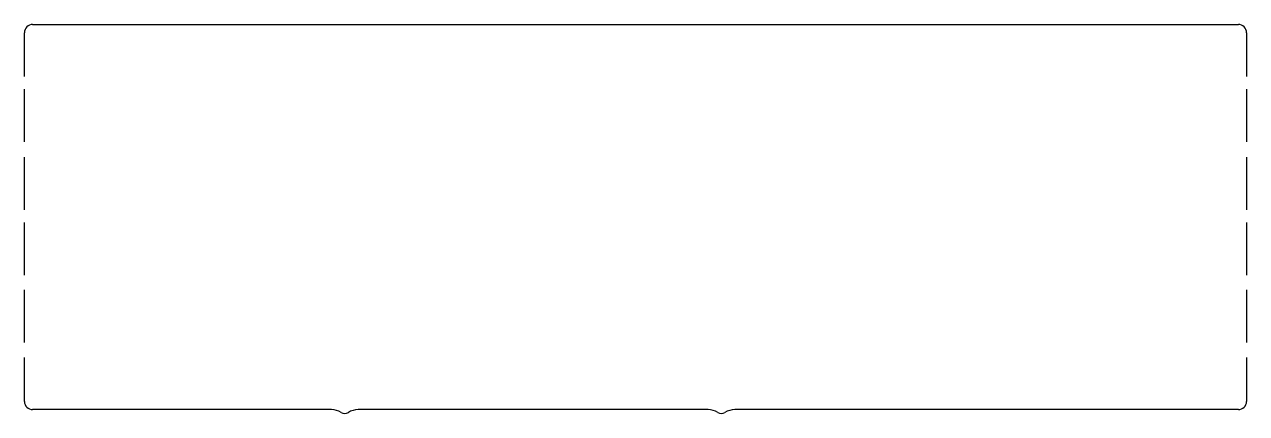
# Model space of a CAD drawing. Extents: x -21 to 350, y -110 to 8.
import ezdxf

# ---------------------------------------------------------------- set-up
doc = ezdxf.new("R2010")
doc.units = 0

msp = doc.modelspace()

# ---------------------------------------------------------------- linework, layer by layer
at = {"layer": 'main_binding-moved'}
for p, q in [((-18.53, 7.8), (347.38, 7.8)), ((-21.03, -8), (-21.03, 5.3)), ((349.88, 5.3), (349.88, -8)), ((-21.03, -27.78), (-21.03, -11.78)), ((349.88, -11.78), (349.88, -27.78)), ((-21.03, -48.41), (-21.03, -32.41)), ((349.88, -32.41), (349.88, -48.41)), ((-21.03, -68.2), (-21.03, -52.2)), ((349.88, -52.2), (349.88, -68.2)), ((-21.03, -88.64), (-21.03, -72.64)), ((349.88, -72.64), (349.88, -88.64)), ((-21.03, -106.49), (-21.03, -93.19)), ((349.88, -93.19), (349.88, -106.49)), ((72.15, -108.99), (-18.53, -108.99)), ((186.45, -108.99), (80.25, -108.99)), ((347.38, -108.99), (194.55, -108.99))]:
    msp.add_line(p, q, dxfattribs=at)
for centre, radius, start, end in [((-18.53, 5.3), 2.5, 90, 180), ((347.38, 5.3), 2.5, 0, 90), ((-18.53, -106.49), 2.5, 180, 270), ((347.38, -106.49), 2.5, 270, 0), ((72.15, -114.49), 5.5, 57.3519, 90), ((76.2, -108.17), 2, 237.3519, 302.6481), ((80.25, -114.49), 5.5, 90, 122.6481), ((186.45, -114.49), 5.5, 57.3519, 90), ((190.5, -108.17), 2, 237.3519, 302.6481), ((194.55, -114.49), 5.5, 90, 122.6481)]:
    msp.add_arc(centre, radius, start, end, dxfattribs=at)

doc.saveas('drawing.dxf')
